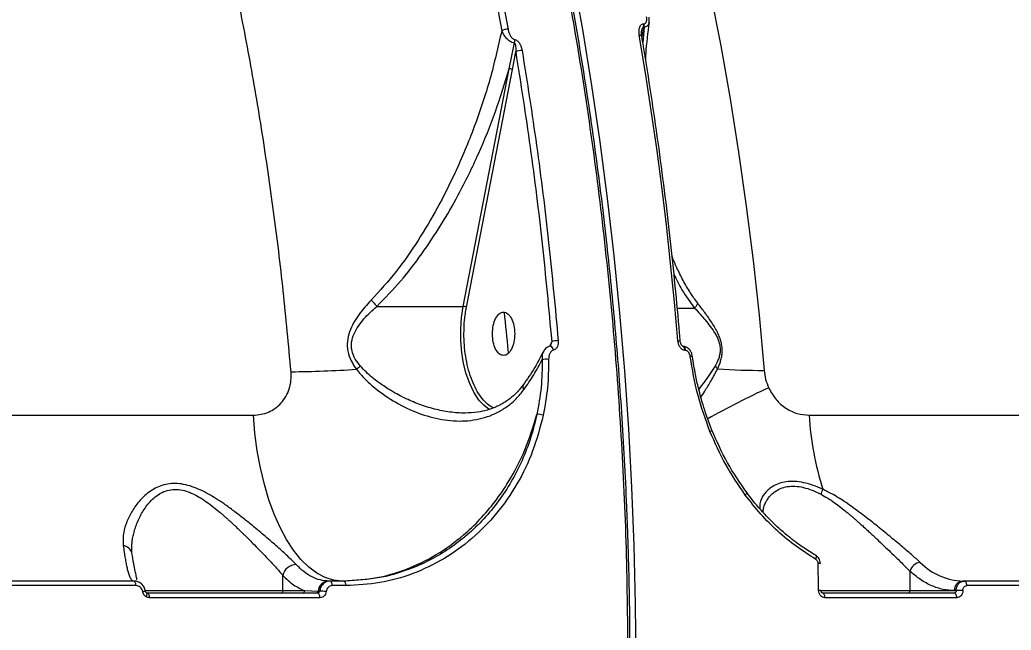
# Model space of a CAD drawing. Header units: millimetres. Extents: x -6234 to 7498, y -6127 to 5103.
# Drawn here: x 3372.8 to 3579.1, y -1451.7 to -1324.7 of the extents above; entities that cross this region are included whole.
import ezdxf

# ---------------------------------------------------------------- set-up
doc = ezdxf.new("R2010")
doc.units = ezdxf.units.MM
for name, color, linetype in [('DIKOM_ОБЪЕКТ', 7, 'Continuous'), ('DIKOM_РАЗМЕР_ЗОНА', 7, 'Continuous'), ('DIKOM_РАЗМЕР_ОБЪЕКТА', 7, 'Continuous')]:
    doc.layers.add(name, color=color, linetype=linetype)
doc.styles.add('style1', font='arial.ttf', dxfattribs={"width": 0.8})
doc.dimstyles.new('1-50', dxfattribs={"dimtxt": 300, "dimasz": 200, "dimexe": 100, "dimexo": 0, "dimgap": 100, "dimtad": 1, "dimtxsty": 'style1', "dimcen": 200, "dimclrd": 7, "dimclre": 7, "dimclrt": 7, "dimadec": 1, "dimazin": 2, "dimtfac": 1, "dimtmove": 0, "dimatfit": 2, "dimfxl": 0, "dimlwd": 25, "dimlwe": 18, "dimarcsym": 0})

# ---------------------------------------------------------------- blocks, each defined once
blk = doc.blocks.new('*D10')
at = {"layer": 'Defpoints', "color": 0, "transparency": 16777216}
for p in [(5627.97, 903.07), (-3229.39, -1461.51), (5627.97, -5097.58)]:
    blk.add_point(p, dxfattribs=at)
at = {"layer": 'DIKOM_РАЗМЕР_ОБЪЕКТА', "color": 7, "lineweight": 18, "transparency": 16777216}
for p, q in [((5627.97, 903.07), (5627.97, -5197.58)), ((-3229.39, -1461.51), (-3229.39, -5197.58))]:
    blk.add_line(p, q, dxfattribs=at)
at = {"layer": 'DIKOM_РАЗМЕР_ОБЪЕКТА', "color": 7, "lineweight": 25, "transparency": 16777216}
blk.add_line((-3029.39, -5097.58), (5427.97, -5097.58), dxfattribs=at)
at = {"layer": 'DIKOM_РАЗМЕР_ОБЪЕКТА', "color": 7, "transparency": 16777216}
for points in [[(-3029.39, -5064.25), (-3029.39, -5130.92), (-3229.39, -5097.58)], [(5427.97, -5064.25), (5427.97, -5130.92), (5627.97, -5097.58)]]:
    blk.add_solid(points, dxfattribs=at)
at = {"layer": 'DIKOM_РАЗМЕР_ОБЪЕКТА', "color": 7, "lineweight": 40, "transparency": 16777216, "insert": (1488.3, -4844.41), "char_height": 300, "attachment_point": 5, "style": 'style1'}
blk.add_mtext('8850', dxfattribs=at)
blk = doc.blocks.new('*D13')
at = {"layer": 'Defpoints', "color": 0, "transparency": 16777216}
for p in [(7498.07, 1778.2), (-5229.39, -1831.36), (7498.07, -6026.74)]:
    blk.add_point(p, dxfattribs=at)
at = {"layer": 'DIKOM_РАЗМЕР_ЗОНА', "color": 7, "lineweight": 18, "transparency": 16777216}
for p, q in [((7498.07, 1778.2), (7498.07, -6126.74)), ((-5229.39, -1831.36), (-5229.39, -6126.74))]:
    blk.add_line(p, q, dxfattribs=at)
at = {"layer": 'DIKOM_РАЗМЕР_ЗОНА', "color": 7, "lineweight": 25, "transparency": 16777216}
blk.add_line((-5029.39, -6026.74), (7298.07, -6026.74), dxfattribs=at)
at = {"layer": 'DIKOM_РАЗМЕР_ЗОНА', "color": 7, "transparency": 16777216}
for points in [[(-5029.39, -5993.4), (-5029.39, -6060.07), (-5229.39, -6026.74)], [(7298.07, -5993.4), (7298.07, -6060.07), (7498.07, -6026.74)]]:
    blk.add_solid(points, dxfattribs=at)
at = {"layer": 'DIKOM_РАЗМЕР_ЗОНА', "color": 7, "transparency": 16777216, "insert": (1560.69, -5773.56), "char_height": 300, "attachment_point": 5, "style": 'style1'}
blk.add_mtext('12750', dxfattribs=at)

msp = doc.modelspace()

# ---------------------------------------------------------------- linework, layer by layer
at = {"layer": 'DIKOM_ОБЪЕКТ', "color": 7, "linetype": 'Continuous', "lineweight": 15}
for p, q in [((3502.62, -1326.164), (3502.26, -1328.238)), ((3502.724, -1326.164), (3502.464, -1329.413)), ((3502.62, -1325.525), (3502.724, -1325.525)), ((3502.724, -1326.164), (3502.62, -1326.164)), ((3502.229, -1328.014), (3502.224, -1327.087)), ((3474.654, -1334.866), (3475.744, -1329.462)), ((3475.324, -1335.041), (3476.023, -1331.382)), ((3465.088, -1384.339), (3474.654, -1334.866)), ((3465.758, -1384.515), (3475.324, -1335.041)), ((3447.135, -1384.339), (3465.088, -1384.339)), ((3509.642, -1384.694), (3513.237, -1384.694)), ((3483.51, -1391.63), (3483.039, -1392.729)), ((3510.798, -1392.644), (3510.724, -1392.644)), ((3511.232, -1393.486), (3511.307, -1393.486)), ((3465.604, -1406.533), (3465.441, -1406.533)), ((2942.78, -1407.003), (3421.438, -1407.003)), ((3537.056, -1407.003), (3837.064, -1407.003)), ((3558.051, -1439.455), (3558.051, -1443.506)), ((3427.591, -1443.506), (3427.591, -1440.353)), ((3437.408, -1441.506), (3437.13, -1441.506)), ((3440.241, -1441.506), (3437.408, -1441.506)), ((3569.373, -1441.506), (3569.033, -1441.506)), ((3640.518, -1441.506), (3569.373, -1441.506)), ((3398.932, -1443.506), (3427.591, -1443.506)), ((3427.591, -1443.506), (3432.121, -1443.506)), ((3432.121, -1443.506), (3434.895, -1443.589)), ((3434.895, -1443.589), (3435.223, -1443.589)), ((3440.706, -1442.465), (3437.872, -1442.465)), ((3539.359, -1443.506), (3558.051, -1443.506)), ((3558.051, -1443.506), (3567.319, -1443.506)), ((3567.319, -1443.506), (3567.679, -1443.506)), ((3641.033, -1442.465), (3569.888, -1442.465)), ((3399.412, -1444.006), (3399.202, -1443.946)), ((3434.823, -1444.006), (3399.412, -1444.006)), ((3435.284, -1444.971), (3399.844, -1444.971)), ((3567.279, -1444.006), (3539.849, -1444.006)), ((3567.793, -1444.971), (3540.364, -1444.971))]:
    msp.add_line(p, q, dxfattribs=at)
at = {"layer": 'DIKOM_ОБЪЕКТ', "color": 7, "linetype": 'Continuous', "lineweight": 15, "flags": 128}
for points in [[(3501.063, -1458.503), (3500.957, -1446.316), (3500.669, -1434.14), (3500.199, -1421.985), (3499.547, -1409.862), (3498.715, -1397.781), (3497.702, -1385.751), (3496.511, -1373.784), (3495.14, -1361.889), (3493.593, -1350.076), (3491.869, -1338.355), (3489.971, -1326.736), (3487.901, -1315.23), (3485.659, -1303.844), (3483.248, -1292.59), (3480.669, -1281.476), (3477.926, -1270.513), (3475.02, -1259.708), (3471.954, -1249.072), (3468.73, -1238.613), (3465.351, -1228.34), (3461.82, -1218.262), (3458.14, -1208.387)], [(3482.553, -1210.022), (3486.403, -1218.961), (3490.11, -1228.123), (3493.671, -1237.501), (3497.084, -1247.085), (3500.345, -1256.866), (3503.45, -1266.836), (3506.397, -1276.986), (3509.184, -1287.305), (3511.807, -1297.785), (3514.264, -1308.414), (3516.554, -1319.185), (3518.673, -1330.086), (3520.619, -1341.107), (3522.392, -1352.239), (3523.989, -1363.47), (3525.409, -1374.791), (3526.65, -1386.19), (3527.712, -1397.658)], [(3509.784, -1391.531), (3509.06, -1383.453), (3508.255, -1375.404), (3507.369, -1367.388), (3506.402, -1359.406), (3505.356, -1351.463), (3504.23, -1343.561), (3503.024, -1335.703), (3501.74, -1327.892)], [(3501.74, -1327.892), (3501.898, -1327.898), (3502.031, -1327.916), (3502.134, -1327.945), (3502.203, -1327.984), (3502.236, -1328.031), (3502.238, -1328.043)], [(3468.52, -1403.993), (3468.282, -1403.69), (3467.302, -1402.179), (3466.446, -1400.405), (3465.734, -1398.406), (3465.182, -1396.226), (3464.8, -1393.912), (3464.597, -1391.514), (3464.578, -1389.084), (3464.743, -1386.675), (3465.088, -1384.339)], [(3509.784, -1391.531), (3509.941, -1391.534), (3510.073, -1391.543), (3510.174, -1391.558), (3510.241, -1391.578), (3510.271, -1391.603), (3510.272, -1391.61)], [(3483.91, -1393.436), (3483.821, -1393.17), (3483.7, -1392.938), (3483.555, -1392.759), (3483.399, -1392.647), (3483.243, -1392.611), (3483.177, -1392.621)], [(3511.232, -1393.486), (3511.189, -1393.215), (3511.108, -1392.978), (3510.996, -1392.795), (3510.862, -1392.68), (3510.724, -1392.644)], [(3510.794, -1392.644), (3510.937, -1392.68), (3511.071, -1392.795), (3511.183, -1392.978), (3511.264, -1393.215), (3511.307, -1393.486)], [(3470.528, -1405.796), (3469.366, -1404.905), (3468.52, -1403.993)], [(3439.9, -1441.506), (3438.123, -1441.323), (3436.361, -1440.778), (3434.631, -1439.874), (3432.95, -1438.621), (3431.332, -1437.029), (3429.792, -1435.113), (3428.345, -1432.891), (3427.003, -1430.383), (3425.778, -1427.611), (3424.682, -1424.601), (3423.725, -1421.381), (3422.915, -1417.979), (3422.261, -1414.427), (3421.767, -1410.758), (3421.438, -1407.003)], [(3523.794, -1423.609), (3523.905, -1423.492), (3523.994, -1423.382), (3524.057, -1423.284), (3524.092, -1423.201), (3524.098, -1423.135), (3524.081, -1423.094)], [(3538.429, -1436.146), (3538.455, -1436.168), (3538.506, -1436.244), (3538.534, -1436.347), (3538.54, -1436.474), (3538.524, -1436.62), (3538.485, -1436.779), (3538.426, -1436.947)], [(3539.05, -1443.468), (3539.036, -1442.764), (3539.021, -1442.061), (3539.006, -1441.357), (3538.99, -1440.654), (3538.973, -1439.951), (3538.956, -1439.247), (3538.938, -1438.544), (3538.92, -1437.841)], [(3397, -1442.465), (3396.989, -1442.276), (3396.962, -1442.095), (3396.922, -1441.929), (3396.868, -1441.785), (3396.804, -1441.666), (3396.731, -1441.578), (3396.652, -1441.524), (3396.57, -1441.506)], [(3437.872, -1442.465), (3437.86, -1442.276), (3437.831, -1442.095), (3437.787, -1441.929), (3437.73, -1441.785), (3437.66, -1441.666), (3437.582, -1441.578), (3437.497, -1441.524), (3437.408, -1441.506)], [(3440.706, -1442.465), (3440.694, -1442.276), (3440.665, -1442.095), (3440.621, -1441.929), (3440.563, -1441.785), (3440.494, -1441.666), (3440.414, -1441.578), (3440.329, -1441.524), (3440.241, -1441.506)], [(3569.888, -1442.465), (3569.874, -1442.276), (3569.843, -1442.095), (3569.794, -1441.929), (3569.73, -1441.785), (3569.653, -1441.666), (3569.565, -1441.578), (3569.471, -1441.524), (3569.373, -1441.506)], [(3398.422, -1443.718), (3398.553, -1443.694), (3398.67, -1443.671), (3398.772, -1443.649), (3398.855, -1443.631), (3398.918, -1443.615), (3398.959, -1443.603), (3398.977, -1443.594), (3398.972, -1443.589)], [(3399.161, -1444.791), (3399.223, -1444.639), (3399.27, -1444.492), (3399.301, -1444.355), (3399.315, -1444.233), (3399.312, -1444.127), (3399.292, -1444.043), (3399.255, -1443.982), (3399.202, -1443.946)], [(3399.844, -1444.971), (3399.833, -1444.781), (3399.807, -1444.599), (3399.766, -1444.432), (3399.712, -1444.287), (3399.647, -1444.167), (3399.574, -1444.079), (3399.494, -1444.024), (3399.412, -1444.006)], [(3435.284, -1444.971), (3435.272, -1444.781), (3435.245, -1444.599), (3435.201, -1444.432), (3435.143, -1444.287), (3435.074, -1444.167), (3434.996, -1444.079), (3434.911, -1444.024), (3434.823, -1444.006)], [(3540.364, -1444.971), (3540.351, -1444.781), (3540.32, -1444.599), (3540.271, -1444.432), (3540.207, -1444.287), (3540.13, -1444.167), (3540.042, -1444.079), (3539.948, -1444.024), (3539.849, -1444.006)], [(3567.793, -1444.971), (3567.781, -1444.781), (3567.749, -1444.599), (3567.701, -1444.432), (3567.637, -1444.287), (3567.559, -1444.167), (3567.472, -1444.079), (3567.377, -1444.024), (3567.279, -1444.006)]]:
    msp.add_lwpolyline(points, dxfattribs=at)
at = {"layer": 'DIKOM_ОБЪЕКТ', "color": 7, "linetype": 'Continuous', "lineweight": 15}
for centre, radius, start, end in [((3500.754, -1325.845), 1.893, 350.28905, 9.71095), ((3500.858, -1325.845), 1.893, 350.28905, 9.71095), ((3474.41, -1329.606), 2.951, 89.80508, 116.17579), ((3473.663, -1328.764), 2.195, 341.43863, 358.83681), ((3477.337, -1334.05), 2.974, 89.53571, 116.21402), ((3474.668, -1336.177), 1.311, 59.98606, 90.60162), ((3484.83, -1396.92), 5.451, 89.62603, 104.00824), ((3482.452, -1399.96), 4.609, 84.78919, 101.4713), ((3512.542, -1395.614), 0.844, 70.81349, 104.01866), ((3426.675, -1152.129), 245.836, 270.60729, 273.77834), ((3471.987, -1434.938), 47.48, 126.51909, 127.81745), ((3515.899, -1399.103), 2.77, 39.65916, 55.44566), ((3527.154, -1269.215), 128.444, 265.92727, 270.24914), ((3602.037, -1561.45), 176.159, 114.61575, 119.2788), ((3480.691, -1409.773), 2.965, 69.22009, 95.06), ((3604.427, -1402.542), 67.519, 183.78859, 197.11489), ((3516.207, -1409.531), 0.88, 285.78392, 318.04918), ((3533.808, -1420.956), 6.262, 336.4503, 346.5495), ((3394.112, -1436.289), 2.159, 16.82153, 83.24228), ((3430.383, -1440.916), 2.848, 91.08661, 168.6106), ((3539.071, -1439.593), 1.758, 79.03267, 94.91959), ((3560.358, -1440.018), 2.375, 93.6603, 166.29004), ((3569.508, -1428.393), 13.122, 224.8593, 267.92855), ((3437.226, -1443.85), 2.346, 92.33356, 173.62676), ((3569.188, -1443.373), 1.874, 94.73877, 184.05273), ((3427.113, -1443.528), 0.479, 272.93726, 2.65285), ((3431.643, -1443.528), 0.479, 272.93726, 2.65285), ((3434.429, -1443.537), 0.469, 272.31689, 353.6597), ((3435.321, -1449.748), 6.16, 78.21301, 90.9125), ((3539.2, -1445.908), 2.445, 82.10911, 93.50786), ((3557.583, -1443.539), 0.469, 274.74497, 4.04119), ((3569.003, -1466.396), 22.929, 89.87908, 93.309)]:
    msp.add_arc(centre, radius, start, end, dxfattribs=at)
for points, knots in [([(3292.575, -1039.959), (3294.564, -1040.143), (3299.121, -1040.563), (3306.252, -1041.852), (3313.986, -1043.732), (3321.757, -1046.196), (3329.554, -1049.235), (3338.422, -1053.361), (3348.336, -1058.896), (3359.236, -1066.214), (3370.062, -1074.771), (3380.772, -1084.585), (3388.972, -1093.202), (3394.789, -1099.869), (3398.317, -1104.092), (3401.816, -1108.462), (3405.284, -1112.979), (3408.719, -1117.644), (3412.121, -1122.455), (3417.466, -1130.33), (3424.624, -1141.707), (3433.085, -1156.716), (3440.953, -1172.217), (3448.238, -1188.096), (3455.161, -1204.825), (3461.691, -1222.378), (3467.8, -1240.727), (3473.456, -1259.839), (3478.631, -1279.675), (3483.296, -1300.195), (3487.423, -1321.352), (3490.986, -1343.096), (3493.957, -1365.373), (3496.317, -1388.124), (3498.024, -1411.285), (3499.119, -1434.79), (3499.272, -1450.577), (3499.348, -1458.503)], [0, 0, 0, 0, 0.018114, 0.0415118, 0.0651488, 0.0890253, 0.1131411, 0.1374959, 0.1719928, 0.2069589, 0.2423937, 0.2782974, 0.31467, 0.327191, 0.3397603, 0.352378, 0.3650441, 0.3777588, 0.3905218, 0.4033334, 0.438811, 0.4746552, 0.5075593, 0.540766, 0.5742753, 0.6080875, 0.6422026, 0.67662, 0.7113403, 0.7463633, 0.781689, 0.8173174, 0.8532485, 0.8894824, 0.9260189, 0.9628581, 1, 1, 1, 1]), ([(3499.828, -1458.504), (3499.819, -1456.027), (3499.801, -1451.419), (3499.707, -1445.039), (3499.593, -1439.72), (3499.474, -1435.384), (3499.355, -1431.678), (3499.23, -1428.226), (3499.004, -1422.658), (3498.628, -1414.968), (3497.874, -1402.626), (3496.712, -1387.771), (3494.896, -1369.705), (3492.567, -1351.035), (3489.666, -1331.829), (3486.295, -1312.899), (3482.279, -1293.417), (3477.551, -1273.492), (3472.044, -1253.27), (3465.979, -1233.657), (3459.372, -1214.714), (3452.236, -1196.483), (3444.599, -1179.03), (3436.482, -1162.41), (3427.855, -1146.569), (3418.972, -1131.973), (3409.579, -1118.137), (3399.876, -1105.383), (3389.614, -1093.452), (3379.167, -1082.76), (3368.886, -1073.592), (3358.835, -1065.807), (3349.068, -1059.27), (3339.146, -1053.641), (3328.686, -1048.743), (3317.702, -1044.726), (3308.364, -1042.307), (3301.205, -1040.985), (3297.162, -1040.434), (3294.401, -1040.121), (3293.263, -1040.021), (3292.873, -1039.986)], [0, 0, 0, 0, 0.0116198, 0.0216071, 0.0299336, 0.0365858, 0.0419709, 0.0473488, 0.0528118, 0.068165, 0.0835749, 0.1110911, 0.1386075, 0.169876, 0.2011439, 0.2324298, 0.2637729, 0.299513, 0.3352483, 0.3709846, 0.4067216, 0.4424635, 0.4782819, 0.5140328, 0.5497726, 0.5862868, 0.6198575, 0.6570009, 0.692815, 0.7285857, 0.7643344, 0.7956167, 0.8269005, 0.8581851, 0.8894926, 0.9246059, 0.9596508, 0.975027, 0.9898752, 0.9965364, 1, 1, 1, 1]), ([(3429.28, -1397.951), (3428.767, -1392.345), (3427.743, -1381.155), (3425.72, -1364.594), (3423.355, -1348.283), (3420.623, -1332.261), (3417.811, -1317.923), (3415.028, -1305.218), (3412.366, -1294.082), (3409.535, -1283.173), (3406.542, -1272.5), (3403.39, -1262.071), (3400.087, -1251.892), (3395.651, -1239.128), (3389.908, -1224.104), (3382.661, -1207.271), (3375.027, -1191.466), (3368.169, -1178.78), (3362.284, -1168.807), (3357.497, -1161.198), (3352.627, -1153.936), (3347.681, -1147.022), (3342.666, -1140.455), (3337.589, -1134.234), (3331.995, -1127.829), (3325.867, -1121.347), (3319.193, -1114.907), (3312.465, -1109.011), (3305.696, -1103.652), (3298.897, -1098.823), (3291.951, -1094.433), (3284.864, -1090.506), (3277.64, -1087.061), (3270.422, -1084.162), (3263.221, -1081.799), (3256.047, -1079.954), (3248.282, -1078.521), (3240.609, -1077.624), (3235.312, -1077.588), (3233.016, -1077.573)], [0, 0, 0, 0, 0.0316877, 0.0632412, 0.0946609, 0.1259467, 0.157099, 0.1799689, 0.2027207, 0.2253544, 0.2478697, 0.2702669, 0.2925463, 0.3147073, 0.3558114, 0.3963922, 0.4364499, 0.4759847, 0.4983431, 0.520531, 0.542548, 0.5643945, 0.5860701, 0.6075755, 0.6289099, 0.6558426, 0.6825087, 0.7089086, 0.7350421, 0.7609096, 0.7865103, 0.8133025, 0.8398425, 0.8661295, 0.8921641, 0.9179459, 0.9434751, 0.9755031, 1, 1, 1, 1]), ([(3458.621, -1261.672), (3460.484, -1268.709), (3464.207, -1282.773), (3469.046, -1304.581), (3471.754, -1319.494), (3473.108, -1326.957)], [0, 0, 0, 0, 0.3335114, 0.6664889, 1, 1, 1, 1]), ([(3459.899, -1261.221), (3461.751, -1268.214), (3465.47, -1282.255), (3470.326, -1304.109), (3473.052, -1319.119), (3474.42, -1326.654)], [0, 0, 0, 0, 0.3306618, 0.6639952, 1, 1, 1, 1]), ([(3502.724, -1325.525), (3502.759, -1325.523), (3502.829, -1325.518), (3502.957, -1325.468), (3503.087, -1325.36), (3503.197, -1325.18), (3503.29, -1324.905), (3503.332, -1324.522), (3503.291, -1324.208), (3503.271, -1324.051)], [0, 0, 0, 0, 0.0616471, 0.125342, 0.2506411, 0.3693039, 0.5009457, 0.7503183, 1, 1, 1, 1]), ([(3503.802, -1325.224), (3503.816, -1325.051), (3503.845, -1324.709), (3503.786, -1324.35), (3503.757, -1324.172)], [0, 0, 0, 0, 0.5052795, 1, 1, 1, 1]), ([(3501.74, -1327.892), (3501.71, -1327.64), (3501.649, -1327.137), (3501.734, -1326.414), (3501.958, -1325.874), (3502.248, -1325.621), (3502.451, -1325.537), (3502.564, -1325.529), (3502.62, -1325.525)], [0, 0, 0, 0, 0.2498895, 0.4995293, 0.7488227, 0.8743882, 0.9380231, 1, 1, 1, 1]), ([(3502.22, -1327.111), (3502.255, -1326.936), (3502.312, -1326.646), (3502.428, -1326.329), (3502.531, -1326.2), (3502.584, -1326.168), (3502.608, -1326.165), (3502.62, -1326.164)], [0, 0, 0, 0, 0.4933152, 0.8179371, 0.9216247, 0.9628741, 1, 1, 1, 1]), ([(3502.724, -1326.164), (3502.862, -1326.148), (3503.13, -1326.118), (3503.432, -1325.946), (3503.634, -1325.721), (3503.769, -1325.469), (3503.776, -1325.272), (3503.78, -1325.176)], [0, 0, 0, 0, 0.2247699, 0.4384822, 0.6359571, 0.8214647, 1, 1, 1, 1]), ([(3503.076, -1333.168), (3503.096, -1332.682), (3503.209, -1330.034), (3503.552, -1327.363), (3503.832, -1325.182)], [0, 0, 0, 0, 0.1833556, 1, 1, 1, 1]), ([(3473.108, -1326.957), (3472.351, -1330.319), (3470.84, -1337.025), (3467.522, -1346.958), (3463.812, -1355.887), (3459.839, -1363.786), (3455.781, -1370.629), (3451.261, -1377.182), (3447.729, -1381.082), (3445.958, -1383.038)], [0, 0, 0, 0, 0.1674423, 0.3339018, 0.5006468, 0.6264737, 0.7512084, 0.8752502, 1, 1, 1, 1]), ([(3473.108, -1326.957), (3473.213, -1327.209), (3473.426, -1327.721), (3473.985, -1328.466), (3474.62, -1329.011), (3475.239, -1329.342), (3475.573, -1329.422), (3475.744, -1329.462)], [0, 0, 0, 0, 0.2287224, 0.4651165, 0.7182916, 0.8553942, 1, 1, 1, 1]), ([(3474.42, -1326.654), (3474.468, -1326.873), (3474.564, -1327.31), (3474.846, -1327.944), (3475.192, -1328.418), (3475.552, -1328.708), (3475.756, -1328.775), (3475.858, -1328.808)], [0, 0, 0, 0, 0.2489224, 0.4985478, 0.7486824, 0.874344, 1, 1, 1, 1]), ([(3510.264, -1391.611), (3510.219, -1391.045), (3509.912, -1387.199), (3509.225, -1380.062), (3508.188, -1370.169), (3507.003, -1360.211), (3505.684, -1350.213), (3504.216, -1340.206), (3503.06, -1332.806), (3502.353, -1328.772), (3502.226, -1328.045)], [0, 0, 0, 0, 0.0262268, 0.1781782, 0.3323972, 0.4884625, 0.64605, 0.804906, 0.9648295, 1, 1, 1, 1]), ([(3475.744, -1329.462), (3475.761, -1329.475), (3475.798, -1329.503), (3475.858, -1329.601), (3475.946, -1329.842), (3476.042, -1330.449), (3476.031, -1331), (3476.023, -1331.382)], [0, 0, 0, 0, 0.0355687, 0.077563, 0.1798792, 0.4313538, 1, 1, 1, 1]), ([(3475.858, -1328.808), (3475.965, -1328.844), (3476.179, -1328.915), (3476.555, -1329.222), (3476.917, -1329.719), (3477.214, -1330.386), (3477.312, -1330.847), (3477.361, -1331.076)], [0, 0, 0, 0, 0.1256176, 0.2512683, 0.5014402, 0.7510998, 1, 1, 1, 1]), ([(3476.023, -1331.382), (3477.059, -1337.975), (3479.13, -1351.161), (3481.629, -1371.277), (3482.883, -1384.846), (3483.51, -1391.63)], [0, 0, 0, 0, 0.3333165, 0.6666797, 1, 1, 1, 1]), ([(3477.361, -1331.076), (3478.395, -1337.658), (3480.467, -1350.848), (3482.974, -1371.01), (3484.234, -1384.64), (3484.865, -1391.468)], [0, 0, 0, 0, 0.33195852, 0.66529111, 1, 1, 1, 1]), ([(3447.135, -1384.339), (3448.818, -1382.614), (3452.165, -1379.181), (3456.555, -1373.431), (3460.547, -1367.428), (3464.534, -1360.481), (3468.37, -1352.595), (3471.938, -1343.804), (3473.749, -1337.844), (3474.654, -1334.866)], [0, 0, 0, 0, 0.1257268, 0.2501403, 0.3746825, 0.5001959, 0.6670732, 0.8336449, 1, 1, 1, 1]), ([(3513.905, -1383.694), (3513.376, -1382.965), (3512.277, -1381.449), (3510.845, -1378.962), (3509.588, -1376.456), (3508.889, -1374.763), (3508.568, -1373.985)], [0, 0, 0, 0, 0.2474727, 0.5144636, 0.776931, 1, 1, 1, 1]), ([(3508.96, -1377.687), (3509.489, -1378.771), (3510.712, -1381.273), (3512.328, -1383.455), (3513.244, -1384.691)], [0, 0, 0, 0, 0.4331311, 1, 1, 1, 1]), ([(3445.958, -1383.038), (3445.059, -1384.024), (3443.703, -1385.512), (3442.256, -1387.757), (3441.389, -1389.596), (3440.905, -1391.606), (3441.012, -1393.708), (3441.708, -1395.704), (3442.487, -1396.858), (3442.874, -1397.431)], [0, 0, 0, 0, 0.2443839, 0.368711, 0.4935775, 0.6203413, 0.7477563, 0.8746771, 1, 1, 1, 1]), ([(3445.958, -1383.038), (3446.065, -1383.147), (3446.28, -1383.366), (3446.59, -1383.704), (3446.881, -1384.034), (3447.046, -1384.236), (3447.127, -1384.336)], [0, 0, 0, 0, 0.2477879, 0.4998489, 0.7520632, 1, 1, 1, 1]), ([(3513.244, -1384.691), (3513.392, -1384.529), (3513.689, -1384.205), (3513.833, -1383.864), (3513.905, -1383.694)], [0, 0, 0, 0, 0.5000235, 1, 1, 1, 1]), ([(3518.031, -1397.335), (3518.154, -1397.063), (3518.389, -1396.543), (3518.686, -1395.682), (3518.902, -1394.784), (3519.009, -1393.807), (3518.975, -1392.798), (3518.789, -1391.786), (3518.473, -1390.795), (3517.863, -1389.389), (3516.807, -1387.62), (3515.369, -1385.599), (3514.394, -1384.33), (3513.905, -1383.694)], [0, 0, 0, 0, 0.0657226, 0.125501, 0.190847, 0.2510025, 0.3133819, 0.3762097, 0.4361168, 0.5015342, 0.6579087, 0.8285353, 1, 1, 1, 1]), ([(3442.381, -1390.047), (3442.667, -1389.497), (3443.24, -1388.395), (3444.425, -1386.947), (3445.716, -1385.588), (3446.657, -1384.754), (3447.127, -1384.336)], [0, 0, 0, 0, 0.24916535, 0.49969491, 0.74966433, 1, 1, 1, 1]), ([(3447.127, -1384.336), (3447.128, -1384.336), (3447.129, -1384.337), (3447.131, -1384.339), (3447.134, -1384.339), (3447.135, -1384.339)], [0, 0, 0, 0, 0.21876217, 0.44875262, 1, 1, 1, 1]), ([(3465.758, -1384.515), (3465.72, -1384.492), (3465.643, -1384.446), (3465.465, -1384.388), (3465.267, -1384.347), (3465.148, -1384.342), (3465.088, -1384.339)], [0, 0, 0, 0, 0.25006882, 0.50014404, 0.75000854, 1, 1, 1, 1]), ([(3465.249, -1390.047), (3465.271, -1389.103), (3465.314, -1387.215), (3465.61, -1385.415), (3465.758, -1384.515)], [0, 0, 0, 0, 0.4999962, 1, 1, 1, 1]), ([(3471.172, -1390.047), (3471.207, -1389.458), (3471.277, -1388.28), (3471.813, -1386.782), (3472.579, -1385.781), (3473.49, -1385.429), (3474.401, -1385.781), (3475.167, -1386.782), (3475.703, -1388.28), (3475.773, -1389.458), (3475.808, -1390.047)], [0, 0, 0, 0, 0.124998, 0.2499975, 0.3750026, 0.4999986, 0.6249945, 0.7499997, 0.8749992, 1, 1, 1, 1]), ([(3473.607, -1385.592), (3473.887, -1388.239), (3474.187, -1391.074), (3474.428, -1393.929), (3474.443, -1394.118)], [0, 0, 0, 0, 0.93392, 1, 1, 1, 1]), ([(3513.237, -1384.694), (3513.238, -1384.694), (3513.24, -1384.694), (3513.243, -1384.693), (3513.244, -1384.692), (3513.244, -1384.691)], [0, 0, 0, 0, 0.541496, 0.7910715, 1, 1, 1, 1]), ([(3513.237, -1384.694), (3513.636, -1385.129), (3514.36, -1385.917), (3515.464, -1387.178), (3516.515, -1388.476), (3517.384, -1389.731), (3517.974, -1390.84), (3518.333, -1391.746), (3518.549, -1392.688), (3518.587, -1393.639), (3518.453, -1394.544), (3518.115, -1395.652), (3517.725, -1396.359), (3517.47, -1396.821)], [0, 0, 0, 0, 0.137577, 0.2496679, 0.3738598, 0.4982978, 0.5646491, 0.6235523, 0.6870733, 0.7493826, 0.8086475, 0.8747321, 1, 1, 1, 1]), ([(3443.732, -1396.781), (3443.349, -1396.301), (3442.581, -1395.339), (3441.869, -1393.614), (3441.765, -1391.746), (3442.175, -1390.614), (3442.381, -1390.047)], [0, 0, 0, 0, 0.24947933, 0.49958398, 0.74948731, 1, 1, 1, 1]), ([(3471.382, -1405.471), (3471.148, -1405.355), (3470.525, -1405.046), (3469.559, -1404.165), (3468.503, -1402.867), (3467.543, -1401.216), (3466.717, -1399.275), (3466.056, -1397.105), (3465.588, -1394.791), (3465.301, -1392.421), (3465.266, -1390.829), (3465.249, -1390.047)], [0, 0, 0, 0, 0.0668451, 0.1786955, 0.2945638, 0.4132575, 0.5334242, 0.6535953, 0.7722896, 0.8881508, 1, 1, 1, 1]), ([(3475.808, -1390.047), (3475.773, -1390.636), (3475.703, -1391.813), (3475.167, -1393.311), (3474.401, -1394.312), (3473.49, -1394.664), (3472.579, -1394.312), (3471.813, -1393.311), (3471.277, -1391.813), (3471.207, -1390.636), (3471.172, -1390.047)], [0, 0, 0, 0, 0.125001, 0.2499989, 0.3750053, 0.5000014, 0.6249975, 0.750004, 0.8750019, 1, 1, 1, 1]), ([(3483.51, -1391.63), (3483.456, -1391.909), (3483.389, -1392.256), (3483.212, -1392.569), (3483.178, -1392.63)], [0, 0, 0, 0, 0.805726, 1, 1, 1, 1]), ([(3484.865, -1391.468), (3484.87, -1391.679), (3484.88, -1392.1), (3484.72, -1392.694), (3484.459, -1393.112), (3484.169, -1393.351), (3483.995, -1393.408), (3483.91, -1393.436)], [0, 0, 0, 0, 0.2499157, 0.4996435, 0.7492532, 0.8774739, 1, 1, 1, 1]), ([(3511.232, -1393.486), (3511.135, -1393.477), (3510.936, -1393.458), (3510.658, -1393.306), (3510.409, -1393.09), (3510.136, -1392.735), (3509.885, -1392.207), (3509.817, -1391.756), (3509.784, -1391.531)], [0, 0, 0, 0, 0.1231229, 0.2505665, 0.3722071, 0.501164, 0.7503307, 1, 1, 1, 1]), ([(3510.72, -1392.644), (3510.708, -1392.642), (3510.679, -1392.636), (3510.611, -1392.576), (3510.48, -1392.391), (3510.34, -1392.043), (3510.292, -1391.751), (3510.266, -1391.595)], [0, 0, 0, 0, 0.04049504, 0.10883733, 0.33622285, 0.64715605, 1, 1, 1, 1]), ([(3481.697, -1393.876), (3481.141, -1394.966), (3479.954, -1397.291), (3478.37, -1399.562), (3477.529, -1400.768)], [0, 0, 0, 0, 0.46870452, 1, 1, 1, 1]), ([(3481.718, -1393.889), (3481.716, -1393.893), (3481.569, -1394.089), (3481.478, -1394.633), (3481.516, -1395.176), (3481.535, -1395.444)], [0, 0, 0, 0, 0.0091905, 0.5102492, 1, 1, 1, 1]), ([(3483.177, -1392.621), (3483, -1392.681), (3482.658, -1392.795), (3482.129, -1393.202), (3481.884, -1393.606), (3481.727, -1393.864)], [0, 0, 0, 0, 0.2814105, 0.5409518, 1, 1, 1, 1]), ([(3483.91, -1393.436), (3483.825, -1393.463), (3483.651, -1393.52), (3483.358, -1393.755), (3483.085, -1394.163), (3482.897, -1394.744), (3482.879, -1395.162), (3482.87, -1395.371)], [0, 0, 0, 0, 0.122111, 0.2508216, 0.5007383, 0.7506927, 1, 1, 1, 1]), ([(3483.276, -1392.448), (3483.256, -1392.489), (3483.219, -1392.567), (3483.17, -1392.622), (3483.149, -1392.638), (3483.148, -1392.637), (3483.147, -1392.637)], [0, 0, 0, 0, 0.3693501, 0.7095043, 0.8749224, 1, 1, 1, 1]), ([(3512.82, -1394.817), (3512.785, -1394.633), (3512.707, -1394.228), (3512.466, -1393.724), (3512.158, -1393.306), (3511.814, -1392.986), (3511.374, -1392.72), (3511.046, -1392.681), (3510.884, -1392.661)], [0, 0, 0, 0, 0.1764556, 0.3892096, 0.5159654, 0.6618281, 0.8329805, 1, 1, 1, 1]), ([(3512.338, -1394.795), (3512.307, -1394.643), (3512.246, -1394.338), (3512.028, -1393.92), (3511.764, -1393.643), (3511.508, -1393.506), (3511.373, -1393.493), (3511.307, -1393.486)], [0, 0, 0, 0, 0.24975385, 0.49910286, 0.74879428, 0.87719141, 1, 1, 1, 1]), ([(3477.724, -1401.674), (3478.432, -1400.651), (3479.851, -1398.599), (3480.973, -1396.497), (3481.535, -1395.444)], [0, 0, 0, 0, 0.4989489, 1, 1, 1, 1]), ([(3481.535, -1395.444), (3481.509, -1397.369), (3481.458, -1401.22), (3480.772, -1404.954), (3480.429, -1406.82)], [0, 0, 0, 0, 0.5000055, 1, 1, 1, 1]), ([(3482.87, -1395.371), (3482.844, -1397.339), (3482.792, -1401.276), (3482.092, -1405.093), (3481.742, -1407.002)], [0, 0, 0, 0, 0.5000027, 1, 1, 1, 1]), ([(3516.447, -1410.378), (3515.521, -1407.844), (3513.671, -1402.776), (3512.782, -1397.455), (3512.338, -1394.795)], [0, 0, 0, 0, 0.5000009, 1, 1, 1, 1]), ([(3516.862, -1410.119), (3516.473, -1409.111), (3515.801, -1407.369), (3515.07, -1405.086), (3514.517, -1403.18), (3513.975, -1401.088), (3513.345, -1398.256), (3513.01, -1396.061), (3512.82, -1394.817)], [0, 0, 0, 0, 0.2047438, 0.3536637, 0.4525763, 0.5794651, 0.7615409, 1, 1, 1, 1]), ([(3421.438, -1407.003), (3422.52, -1406.881), (3424.144, -1406.697), (3426.023, -1405.588), (3427.252, -1404.49), (3428.243, -1403.116), (3428.939, -1401.527), (3429.333, -1399.779), (3429.298, -1398.561), (3429.28, -1397.951)], [0, 0, 0, 0, 0.2493254, 0.3740573, 0.4994337, 0.6241698, 0.7492942, 0.8744693, 1, 1, 1, 1]), ([(3442.874, -1397.431), (3443.461, -1398.129), (3444.627, -1399.517), (3447.334, -1401.905), (3451.017, -1404.433), (3455.754, -1406.68), (3460.633, -1408.042), (3465.513, -1408.371), (3469.422, -1407.651), (3472.319, -1406.425), (3474.335, -1405.173), (3476.18, -1403.616), (3477.207, -1402.324), (3477.724, -1401.674)], [0, 0, 0, 0, 0.0634736, 0.1260852, 0.2514606, 0.3761658, 0.5007764, 0.6246959, 0.7494003, 0.8121491, 0.874633, 0.9369231, 1, 1, 1, 1]), ([(3465.441, -1406.533), (3465.203, -1406.536), (3464.436, -1406.545), (3463.106, -1406.44), (3461.508, -1406.229), (3459.906, -1405.911), (3458.297, -1405.499), (3456.687, -1404.988), (3455.115, -1404.399), (3453.556, -1403.729), (3452.042, -1402.989), (3450.75, -1402.279), (3449.61, -1401.6), (3448.609, -1400.955), (3447.415, -1400.12), (3446.178, -1399.159), (3444.877, -1398.02), (3444.109, -1397.189), (3443.732, -1396.781)], [0, 0, 0, 0, 0.0309437, 0.0996807, 0.1709347, 0.2361925, 0.3053131, 0.3782958, 0.4451824, 0.5114605, 0.5854298, 0.6496612, 0.6895245, 0.7454076, 0.7929414, 0.8644858, 0.9333565, 1, 1, 1, 1]), ([(3517.47, -1396.821), (3517.096, -1397.411), (3516.35, -1398.588), (3515.229, -1400.097), (3514.462, -1401.109), (3514.095, -1401.572), (3514.057, -1401.62)], [0, 0, 0, 0, 0.3216523, 0.6416787, 0.962454, 1, 1, 1, 1]), ([(3514.497, -1403.349), (3514.781, -1402.9), (3515.447, -1401.847), (3516.676, -1399.882), (3517.578, -1398.186), (3518.031, -1397.335)], [0, 0, 0, 0, 0.2702041, 0.63361048, 1, 1, 1, 1]), ([(3527.712, -1397.658), (3527.792, -1398.285), (3527.951, -1399.537), (3528.425, -1400.713), (3528.662, -1401.3)], [0, 0, 0, 0, 0.500441, 1, 1, 1, 1]), ([(3477.692, -1400.542), (3477.117, -1401.267), (3476.127, -1402.514), (3474.611, -1403.739), (3473.518, -1404.45), (3472.605, -1404.953), (3471.529, -1405.452), (3469.998, -1405.984), (3467.942, -1406.446), (3466.334, -1406.511), (3465.447, -1406.547)], [0, 0, 0, 0, 0.1892383, 0.3254577, 0.410776, 0.4667913, 0.5518133, 0.6681656, 0.8168611, 1, 1, 1, 1]), ([(3477.571, -1400.722), (3477.563, -1400.729), (3477.496, -1400.787), (3477.47, -1400.976), (3477.512, -1401.286), (3477.653, -1401.544), (3477.724, -1401.674)], [0, 0, 0, 0, 0.0414945, 0.349325, 0.6729764, 1, 1, 1, 1]), ([(3528.662, -1401.3), (3529.132, -1402.14), (3530.07, -1403.817), (3532.188, -1405.614), (3534.563, -1406.786), (3536.225, -1406.931), (3537.056, -1407.003)], [0, 0, 0, 0, 0.2506931, 0.5004352, 0.7502579, 1, 1, 1, 1]), ([(3439.9, -1441.506), (3442.186, -1441.384), (3446.743, -1441.141), (3453.358, -1439.201), (3459.577, -1436.189), (3464.641, -1432.532), (3468.658, -1428.699), (3471.807, -1424.98), (3475.028, -1420.232), (3478.156, -1414.248), (3479.662, -1409.327), (3480.429, -1406.82)], [0, 0, 0, 0, 0.1262756, 0.2516727, 0.3761959, 0.499844, 0.5823985, 0.665778, 0.7499851, 0.8726777, 1, 1, 1, 1]), ([(3480.429, -1406.82), (3480.029, -1408.466), (3479.227, -1411.757), (3477.405, -1416.442), (3475.172, -1420.837), (3472.503, -1424.908), (3469.429, -1428.637), (3466.002, -1431.944), (3462.257, -1434.807), (3458.228, -1437.215), (3453.264, -1439.41), (3447.248, -1441.14), (3442.611, -1441.382), (3440.241, -1441.506)], [0, 0, 0, 0, 0.0835451, 0.167168, 0.250897, 0.3326197, 0.4158778, 0.5006956, 0.581481, 0.6647232, 0.7504393, 0.8724587, 1, 1, 1, 1]), ([(3481.742, -1407.002), (3481.09, -1409.513), (3479.783, -1414.538), (3476.434, -1421.406), (3472.172, -1427.568), (3467.022, -1432.818), (3461.134, -1437.059), (3454.675, -1440.137), (3447.809, -1442.099), (3443.075, -1442.343), (3440.706, -1442.465)], [0, 0, 0, 0, 0.1253489, 0.2508617, 0.3753453, 0.5006243, 0.6251963, 0.7503305, 0.8750631, 1, 1, 1, 1]), ([(3523.794, -1423.609), (3522.374, -1421.548), (3519.534, -1417.426), (3517.476, -1412.727), (3516.447, -1410.378)], [0, 0, 0, 0, 0.4999994, 1, 1, 1, 1]), ([(3524.081, -1423.095), (3522.687, -1421.075), (3519.897, -1417.035), (3517.874, -1412.425), (3516.862, -1410.119)], [0, 0, 0, 0, 0.4998903, 1, 1, 1, 1]), ([(3539.898, -1422.412), (3539.232, -1422.129), (3537.9, -1421.563), (3535.922, -1420.998), (3534.029, -1420.73), (3532.291, -1420.798), (3530.773, -1421.167), (3529.073, -1421.967), (3527.596, -1423.388), (3526.748, -1425.046), (3526.798, -1426.112), (3526.814, -1426.462)], [0, 0, 0, 0, 0.0923173, 0.184532, 0.2765058, 0.3679235, 0.459552, 0.5505327, 0.7312281, 0.9117421, 1, 1, 1, 1]), ([(3430.329, -1438.068), (3429.784, -1437.517), (3428.698, -1436.422), (3426.475, -1434.417), (3423.994, -1432.258), (3421.579, -1430.234), (3419.356, -1428.442), (3417.383, -1426.92), (3415.497, -1425.555), (3413.747, -1424.388), (3412.099, -1423.396), (3410.435, -1422.533), (3408.696, -1421.818), (3406.957, -1421.336), (3405.219, -1421.143), (3403.558, -1421.27), (3402.035, -1421.695), (3400.642, -1422.368), (3399.43, -1423.204), (3398.343, -1424.176), (3397.102, -1425.558), (3395.852, -1427.43), (3394.842, -1429.721), (3394.264, -1432.007), (3394.332, -1433.431), (3394.366, -1434.145)], [0, 0, 0, 0, 0.0629114, 0.1251542, 0.1877619, 0.2500588, 0.2918376, 0.3338426, 0.3750544, 0.4072128, 0.4376315, 0.470087, 0.5002962, 0.5323696, 0.5631208, 0.5938563, 0.6256994, 0.6560051, 0.6885725, 0.718914, 0.7510711, 0.8130826, 0.8756124, 0.9376675, 1, 1, 1, 1]), ([(3396.137, -1434.787), (3396.134, -1434.669), (3396.126, -1434.26), (3396.187, -1433.542), (3396.314, -1432.602), (3396.536, -1431.56), (3396.865, -1430.418), (3397.312, -1429.227), (3397.859, -1428.049), (3398.511, -1426.898), (3399.279, -1425.784), (3400.199, -1424.712), (3401.258, -1423.77), (3402.491, -1423.001), (3403.876, -1422.501), (3405.452, -1422.362), (3406.817, -1422.586), (3407.902, -1422.933), (3408.938, -1423.361), (3410.243, -1424.057), (3411.732, -1425.035), (3413.186, -1426.13), (3414.273, -1427.026), (3415.07, -1427.712), (3415.588, -1428.166), (3416.103, -1428.628), (3416.628, -1429.107), (3417.027, -1429.476), (3417.435, -1429.858), (3417.919, -1430.314), (3418.547, -1430.914), (3419.151, -1431.5), (3420.054, -1432.385), (3421.264, -1433.591), (3422.763, -1435.116), (3424.385, -1436.799), (3426.111, -1438.63), (3427.096, -1439.777), (3427.591, -1440.353)], [0, 0, 0, 0, 0.0102964, 0.0354464, 0.060537, 0.0888235, 0.1214086, 0.1539874, 0.1863744, 0.2186816, 0.251069, 0.2837258, 0.3185433, 0.3492131, 0.3819045, 0.4145477, 0.4470476, 0.4630101, 0.4798142, 0.5102739, 0.5449469, 0.5775115, 0.6099084, 0.6222051, 0.6353973, 0.6479326, 0.6605076, 0.6748977, 0.6782692, 0.6918269, 0.7122829, 0.7274142, 0.739914, 0.7850563, 0.8275083, 0.8698692, 0.9346311, 1, 1, 1, 1]), ([(3538.429, -1436.146), (3537.573, -1435.625), (3536.03, -1434.687), (3534.048, -1433.252), (3532.564, -1432.076), (3531.3, -1430.999), (3529.948, -1429.77), (3528.259, -1428.097), (3526.218, -1425.863), (3524.838, -1424.075), (3524.081, -1423.095)], [0, 0, 0, 0, 0.1589236, 0.2867232, 0.3831897, 0.4535064, 0.5432616, 0.6639115, 0.8158095, 1, 1, 1, 1]), ([(3527.447, -1427.16), (3527.488, -1426.885), (3527.575, -1426.3), (3527.864, -1425.469), (3528.268, -1424.683), (3528.755, -1424.002), (3529.308, -1423.414), (3530.05, -1422.807), (3531.067, -1422.228), (3532.473, -1421.804), (3534.097, -1421.702), (3535.87, -1421.972), (3537.71, -1422.567), (3538.935, -1423.16), (3539.548, -1423.458)], [0, 0, 0, 0, 0.0727875, 0.1549459, 0.2280387, 0.2973726, 0.3615325, 0.4206306, 0.5170506, 0.6136433, 0.7100933, 0.8064451, 0.9030263, 1, 1, 1, 1]), ([(3560.206, -1437.648), (3559.618, -1437.119), (3558.445, -1436.065), (3556.249, -1434.197), (3553.862, -1432.202), (3551.309, -1430.116), (3548.634, -1427.996), (3545.85, -1425.926), (3542.957, -1423.941), (3540.918, -1422.922), (3539.898, -1422.412)], [0, 0, 0, 0, 0.1259351, 0.2508885, 0.3755878, 0.5008468, 0.6250972, 0.7501508, 0.8750264, 1, 1, 1, 1]), ([(3538.426, -1436.947), (3537.056, -1436.09), (3534.315, -1434.375), (3530.512, -1431.193), (3526.949, -1427.646), (3524.846, -1424.955), (3523.794, -1423.609)], [0, 0, 0, 0, 0.2506319, 0.5013183, 0.7506029, 1, 1, 1, 1]), ([(3539.548, -1423.458), (3539.998, -1423.704), (3540.955, -1424.23), (3542.303, -1425.147), (3543.67, -1426.167), (3544.682, -1426.981), (3545.434, -1427.609), (3545.897, -1428.001), (3546.402, -1428.436), (3546.948, -1428.912), (3547.37, -1429.285), (3547.862, -1429.725), (3548.457, -1430.261), (3549.21, -1430.949), (3550.26, -1431.921), (3551.51, -1433.091), (3553.001, -1434.507), (3554.636, -1436.076), (3556.411, -1437.795), (3557.503, -1438.901), (3558.051, -1439.455)], [0, 0, 0, 0, 0.0587564, 0.1250422, 0.183193, 0.249967, 0.2704498, 0.293193, 0.3181999, 0.3454596, 0.3749841, 0.3820704, 0.4205164, 0.4663047, 0.499337, 0.5865723, 0.6681254, 0.7492945, 0.8742125, 1, 1, 1, 1]), ([(3394.366, -1434.145), (3394.427, -1434.599), (3394.552, -1435.53), (3394.749, -1436.758), (3394.953, -1437.863), (3395.164, -1438.838), (3395.355, -1439.565), (3395.527, -1440.114), (3395.679, -1440.529), (3395.838, -1440.876), (3396, -1441.16), (3396.107, -1441.28), (3396.163, -1441.342)], [0, 0, 0, 0, 0.1137091, 0.2329319, 0.3494285, 0.4651798, 0.589095, 0.662425, 0.7437311, 0.8330126, 0.9129902, 1, 1, 1, 1]), ([(3396.18, -1435.673), (3396.159, -1435.477), (3396.116, -1435.087), (3396.128, -1434.648), (3396.133, -1434.428)], [0, 0, 0, 0, 0.5010254, 1, 1, 1, 1]), ([(3397.141, -1441.262), (3397.143, -1441.261), (3397.219, -1441.227), (3397.193, -1441.002), (3397.102, -1440.447), (3396.865, -1439.433), (3396.548, -1437.906), (3396.307, -1436.445), (3396.18, -1435.673)], [0, 0, 0, 0, 0.0034812, 0.1498864, 0.3226149, 0.5223188, 0.7475498, 1, 1, 1, 1]), ([(3538.426, -1436.947), (3538.495, -1436.996), (3538.632, -1437.092), (3538.787, -1437.312), (3538.895, -1437.565), (3538.912, -1437.749), (3538.92, -1437.841)], [0, 0, 0, 0, 0.2510506, 0.5004854, 0.7501881, 1, 1, 1, 1]), ([(3539.405, -1437.867), (3539.388, -1437.695), (3539.354, -1437.349), (3539.147, -1436.863), (3538.842, -1436.435), (3538.567, -1436.242), (3538.429, -1436.146)], [0, 0, 0, 0, 0.2457588, 0.4945075, 0.7458489, 1, 1, 1, 1]), ([(3437.13, -1441.506), (3436.545, -1441.464), (3435.374, -1441.38), (3433.643, -1440.695), (3431.947, -1439.644), (3430.869, -1438.593), (3430.329, -1438.068)], [0, 0, 0, 0, 0.2506495, 0.5012897, 0.7506965, 1, 1, 1, 1]), ([(3567.319, -1443.506), (3566.521, -1443.457), (3564.924, -1443.36), (3562.561, -1442.552), (3560.247, -1441.316), (3558.783, -1440.076), (3558.051, -1439.455)], [0, 0, 0, 0, 0.2499971, 0.5000034, 0.7499885, 1, 1, 1, 1]), ([(3396.57, -1441.506), (3385.481, -1441.506), (3363.307, -1441.506), (3329.493, -1441.506), (3306.627, -1441.506), (3295.191, -1441.506)], [0, 0, 0, 0, 0.3333848, 0.6666157, 1, 1, 1, 1]), ([(3396.188, -1441.36), (3396.245, -1441.407), (3396.348, -1441.492), (3396.451, -1441.502), (3396.496, -1441.506)], [0, 0, 0, 0, 0.5552811, 1, 1, 1, 1]), ([(3398.972, -1443.589), (3398.897, -1443.311), (3398.743, -1442.738), (3398.167, -1442.057), (3397.415, -1441.593), (3396.852, -1441.535), (3396.57, -1441.506)], [0, 0, 0, 0, 0.2430393, 0.499873, 0.7497787, 1, 1, 1, 1]), ([(3427.591, -1440.353), (3428.326, -1441.058), (3429.792, -1442.463), (3431.346, -1443.159), (3432.121, -1443.506)], [0, 0, 0, 0, 0.5012104, 1, 1, 1, 1]), ([(3437.408, -1441.506), (3437.193, -1441.526), (3436.834, -1441.559), (3436.35, -1441.786), (3435.962, -1442.077), (3435.644, -1442.456), (3435.363, -1442.951), (3435.276, -1443.347), (3435.223, -1443.589)], [0, 0, 0, 0, 0.2061548, 0.3422031, 0.4999564, 0.6527519, 0.787132, 1, 1, 1, 1]), ([(3567.679, -1443.506), (3567.688, -1443.337), (3567.705, -1443.023), (3567.865, -1442.532), (3568.11, -1442.127), (3568.428, -1441.824), (3568.825, -1441.574), (3569.156, -1441.533), (3569.373, -1441.506)], [0, 0, 0, 0, 0.16176608, 0.29921557, 0.50040315, 0.63152611, 0.7586849, 1, 1, 1, 1]), ([(3397, -1442.465), (3385.903, -1442.465), (3363.708, -1442.465), (3329.866, -1442.465), (3306.98, -1442.465), (3295.537, -1442.465)], [0, 0, 0, 0, 0.3333339, 0.6666663, 1, 1, 1, 1]), ([(3398.422, -1443.718), (3398.374, -1443.543), (3398.279, -1443.193), (3397.931, -1442.786), (3397.491, -1442.516), (3397.164, -1442.482), (3397, -1442.465)], [0, 0, 0, 0, 0.2497992, 0.4996377, 0.7496646, 1, 1, 1, 1]), ([(3399.161, -1444.791), (3399.069, -1444.731), (3398.887, -1444.613), (3398.669, -1444.355), (3398.5, -1444.056), (3398.448, -1443.831), (3398.422, -1443.718)], [0, 0, 0, 0, 0.2519253, 0.5004045, 0.7510238, 1, 1, 1, 1]), ([(3399.258, -1443.986), (3399.225, -1443.967), (3399.16, -1443.931), (3399.075, -1443.841), (3399.008, -1443.729), (3398.986, -1443.64), (3398.975, -1443.596)], [0, 0, 0, 0, 0.2661354, 0.5211251, 0.7644324, 1, 1, 1, 1]), ([(3435.223, -1443.589), (3435.215, -1443.637), (3435.201, -1443.715), (3435.152, -1443.815), (3435.094, -1443.891), (3435.023, -1443.949), (3434.933, -1443.995), (3434.864, -1444.002), (3434.823, -1444.006)], [0, 0, 0, 0, 0.2090397, 0.3443271, 0.4999092, 0.6559068, 0.7912991, 1, 1, 1, 1]), ([(3436.579, -1443.718), (3436.54, -1443.889), (3436.462, -1444.23), (3436.156, -1444.637), (3435.752, -1444.917), (3435.44, -1444.953), (3435.284, -1444.971)], [0, 0, 0, 0, 0.2502434, 0.5000675, 0.7500208, 1, 1, 1, 1]), ([(3437.872, -1442.465), (3437.716, -1442.483), (3437.405, -1442.519), (3437.002, -1442.799), (3436.696, -1443.207), (3436.618, -1443.548), (3436.579, -1443.718)], [0, 0, 0, 0, 0.2499513, 0.4999247, 0.7497332, 1, 1, 1, 1]), ([(3540.364, -1444.971), (3540.194, -1444.948), (3539.856, -1444.903), (3539.425, -1444.554), (3539.119, -1444.058), (3539.073, -1443.664), (3539.05, -1443.468)], [0, 0, 0, 0, 0.2505891, 0.5001978, 0.7499866, 1, 1, 1, 1]), ([(3539.941, -1444.022), (3539.894, -1444.019), (3539.799, -1444.014), (3539.664, -1443.903), (3539.559, -1443.724), (3539.543, -1443.567), (3539.535, -1443.487)], [0, 0, 0, 0, 0.2353512, 0.4780819, 0.732084, 1, 1, 1, 1]), ([(3567.679, -1443.506), (3567.679, -1443.544), (3567.679, -1443.617), (3567.648, -1443.741), (3567.591, -1443.846), (3567.513, -1443.925), (3567.417, -1443.988), (3567.333, -1443.999), (3567.279, -1444.006)], [0, 0, 0, 0, 0.1477266, 0.2804571, 0.5004511, 0.6293038, 0.7558075, 1, 1, 1, 1]), ([(3569.051, -1443.468), (3569.035, -1443.665), (3569.004, -1444.058), (3568.717, -1444.555), (3568.298, -1444.903), (3567.962, -1444.949), (3567.793, -1444.971)], [0, 0, 0, 0, 0.2505881, 0.5002611, 0.7499957, 1, 1, 1, 1]), ([(3569.051, -1443.468), (3569.062, -1443.336), (3569.083, -1443.074), (3569.273, -1442.742), (3569.551, -1442.511), (3569.775, -1442.48), (3569.888, -1442.465)], [0, 0, 0, 0, 0.2508269, 0.5002203, 0.7499323, 1, 1, 1, 1]), ([(3399.844, -1444.971), (3399.725, -1444.964), (3399.488, -1444.949), (3399.27, -1444.843), (3399.161, -1444.791)], [0, 0, 0, 0, 0.5021348, 1, 1, 1, 1])]:
    msp.add_open_spline(points, degree=3, knots=knots, dxfattribs=at)

# ---------------------------------------------------------------- dimensions: what is measured, and where the dimension line sits
at = {"layer": 'DIKOM_РАЗМЕР_ЗОНА'}
dim = msp.add_linear_dim(base=(7498.074, -6026.735), p1=(-5229.391, -1831.362), p2=(7498.074, 1778.201), text='12750', dimstyle='1-50', dxfattribs=at)
dim.commit()
dim.dimension.update_dxf_attribs({"geometry": '*D13', "text_midpoint": (1560.691, -6026.735), "dimtype": 160})
at = {"layer": 'DIKOM_РАЗМЕР_ОБЪЕКТА', "lineweight": 40}
dim = msp.add_linear_dim(base=(5627.969, -5097.582), p1=(-3229.391, -1461.506), p2=(5627.969, 903.069), text='8850', dimstyle='1-50', dxfattribs=at)
dim.commit()
dim.dimension.update_dxf_attribs({"geometry": '*D10', "text_midpoint": (1488.304, -5097.582), "dimtype": 160})

doc.saveas('drawing.dxf')
